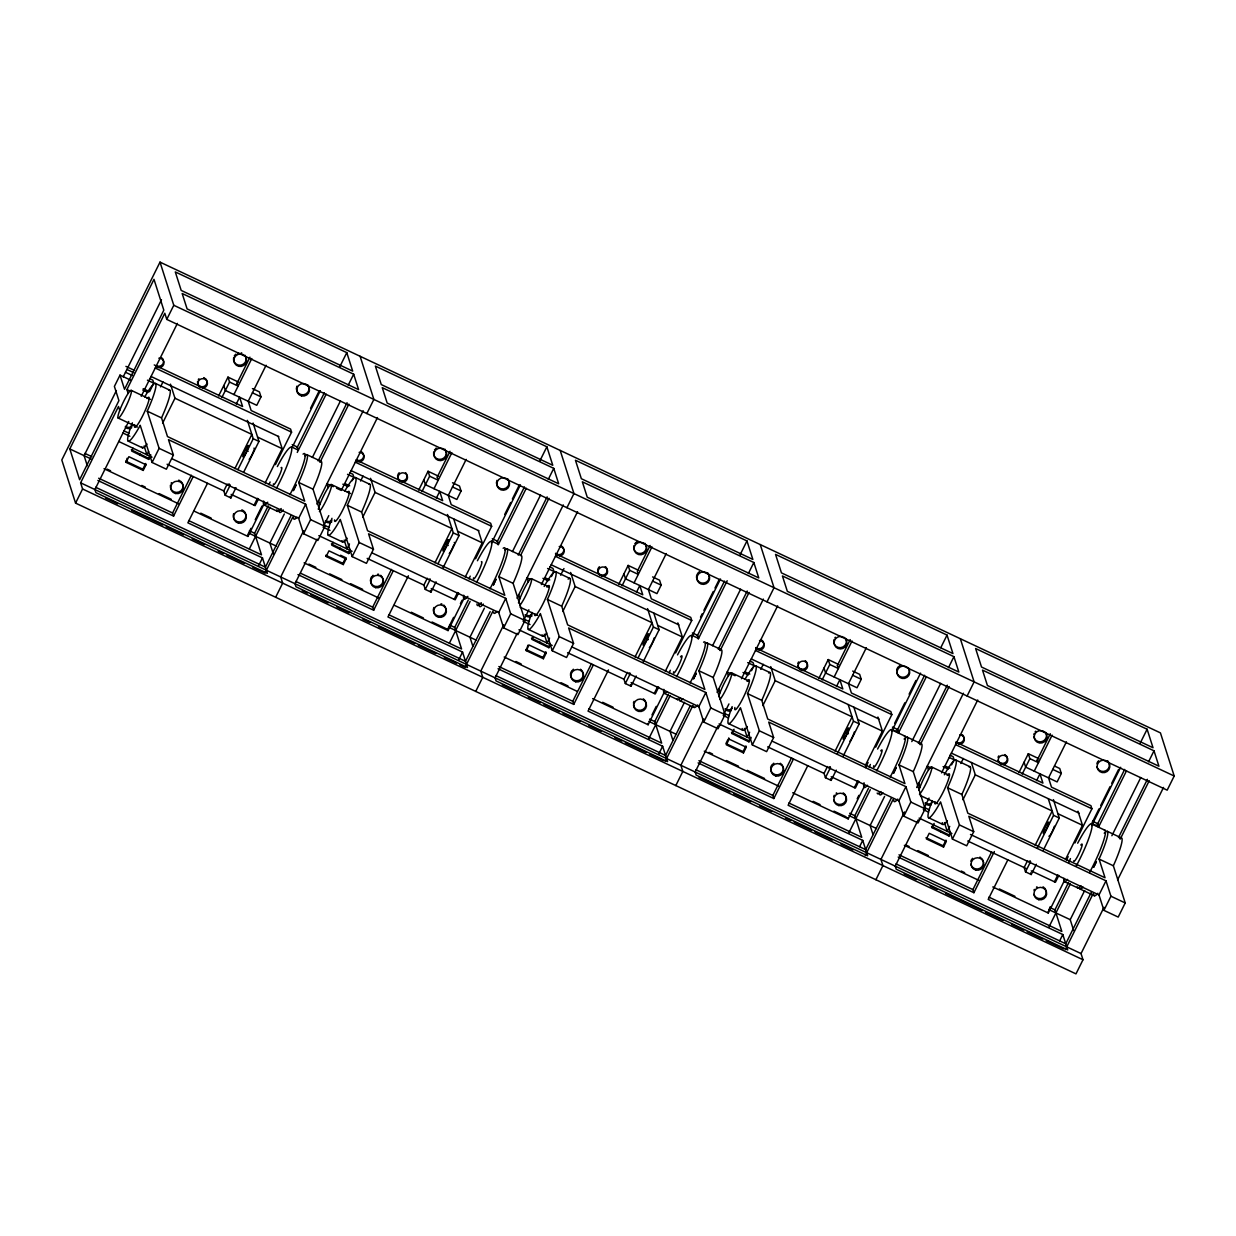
<?xml version="1.0" encoding="UTF-8"?>
<svg xmlns="http://www.w3.org/2000/svg" width="1236" height="1236" viewBox="0 0 1236 1236"><rect width="100%" height="100%" fill="white"/><g stroke="black" fill="none" stroke-linecap="round" stroke-linejoin="round"><path stroke-width="1.5" d="M296.099 485.068L293.287 490.692L295.976 484.975M493.38 584.844L496.069 579.128L493.519 584.891M696.27 673.373L693.458 678.997L696.146 673.28M893.535 773.149L896.224 767.432L893.659 773.195M1096.44 861.677L1093.628 867.286L1096.317 861.585M320.155 461.584A31.904 4.45 -64.8 0 1 313.558 487.973L313.017 489.178L324.883 526.351L317.868 540.487L303.577 533.751L310.591 519.63L305.678 504.211L168.482 439.661L173.395 455.064L166.381 469.201L152.09 462.465L159.104 448.344L147.238 411.171L147.779 409.95A31.904 4.45 -64.8 0 0 155.906 384.164A31.904 4.45 -64.8 0 0 144.705 396.941M304.767 455.713A31.904 4.45 -64.8 0 1 299.266 481.237L298.726 482.457L304.689 501.136L167.493 436.571L161.53 417.892L162.071 416.686A31.904 4.45 -64.8 0 0 168.668 390.298M520.541 555.582A31.904 4.45 -64.8 0 1 513.651 582.125L513.11 583.33L524.976 620.503L517.946 634.64L503.655 627.903L510.684 613.782L505.756 598.363L368.56 533.813L373.473 549.217L366.459 563.353L352.167 556.617L359.182 542.496L347.316 505.308L347.872 504.103A31.904 4.45 -64.8 0 0 355.983 478.317A31.904 4.45 -64.8 0 0 344.782 491.094M504.844 549.865A31.904 4.45 -64.8 0 1 499.359 575.389L498.819 576.594L504.782 595.288L367.571 530.723L361.607 512.044L362.163 510.839A31.904 4.45 -64.8 0 0 369.054 484.311M719.985 650.105A31.904 4.45 -64.8 0 1 713.728 676.262L713.187 677.482L725.053 714.655L718.039 728.776L703.747 722.056L710.762 707.919L705.849 692.515L568.637 627.965L573.566 643.369L566.551 657.506L552.26 650.769L559.275 636.648L547.409 599.46L547.95 598.255A31.904 4.45 -64.8 0 0 556.03 572.299A31.904 4.45 -64.8 0 0 544.18 586.467M705.323 643.662A31.904 4.45 -64.8 0 1 699.437 669.541L698.896 670.746L704.86 689.441L567.664 624.875L561.7 606.196L562.241 604.991A31.904 4.45 -64.8 0 0 568.127 579.112M920.063 744.257A31.904 4.45 -64.8 0 1 913.821 770.414L913.265 771.635L925.131 808.808L918.116 822.929L903.825 816.208L910.839 802.071L905.926 786.668L768.73 722.102L773.643 737.521L766.629 751.642L752.338 744.922L759.352 730.785L747.486 693.612L748.027 692.407A31.904 4.45 -64.8 0 0 756.154 666.606A31.904 4.45 -64.8 0 0 744.953 679.398M905.416 737.815A31.904 4.45 -64.8 0 1 899.53 763.693L898.974 764.899L904.937 783.593L767.741 719.028L761.778 700.348L762.318 699.128A31.904 4.45 -64.8 0 0 768.576 672.971M1119.785 838.688A31.904 4.45 -64.8 0 1 1113.899 864.567L1113.358 865.772L1125.223 902.96L1118.209 917.081L1103.918 910.36L1110.932 896.224L1106.004 880.82L968.808 816.254L973.721 831.673L966.707 845.795L952.415 839.074L959.43 824.937L947.564 787.765L948.12 786.559A31.904 4.45 -64.8 0 0 956.185 760.603A31.904 4.45 -64.8 0 0 944.35 774.771M1104.227 833.234A31.904 4.45 -64.8 0 1 1099.607 857.846L1099.067 859.051L1105.03 877.745L967.819 813.18L961.855 794.485L962.411 793.28A31.904 4.45 -64.8 0 0 968.993 766.907M128.142 393.403L126.922 389.556L164.805 313.233L166.767 319.398L1167.186 790.159L1174.2 776.023L1160.434 732.886L160.016 262.125L61.8 459.977L75.566 503.114L1075.984 973.875L1082.999 959.739L1081.036 953.574L1103.995 907.332M120.016 375.126L114.392 386.42L118.919 400.603L79.629 479.738L69.803 448.931L153.99 279.336L163.816 310.159L124.527 389.294L120.016 375.126L130.398 380.008M116.4 390.561L84.094 455.651L87.308 465.74M123.214 376.856L161.468 299.776M75.566 503.114L82.58 488.992L80.618 482.828L118.501 406.505L119.737 410.352M166.767 319.398L173.782 305.277L160.016 262.125M128.698 421.476L94.909 489.549L95.898 492.623L267.393 573.334L262.48 557.915L187.872 522.813L207.463 483.353M141.213 396.277L177.397 323.399M149.618 378.602L152.8 380.085L153.789 383.175L149.571 391.657L143.221 388.66M160.51 386.883L162.982 381.893M143.221 470.422L142.82 469.186L145.632 463.531L146.033 464.767L143.221 470.422L126.072 462.357L127.076 458.293M126.072 462.357L128.884 456.702L146.033 464.767M133.086 448.22L131.68 451.047L148.691 459.39L150.9 454.941M148.567 451.434L146.914 454.755L144.102 445.964M162.596 423.175L174.971 398.239L170.475 384.149M148.691 459.39L149.772 455.203M218.617 395.953L227.98 377.119L238.455 382.048M221.908 397.436L229.541 382.048L227.98 377.119M97.86 480.464L173.581 516.092L172.592 513.017L191.333 475.257M236.339 384.612L249.966 357.158M173.581 516.092L193.171 476.617M233.913 394.562L251.804 358.517M236.261 404.033L239.629 397.25L242.58 406.49L154.253 364.929M266.095 365.253L248.204 401.283L251.155 410.522L290.599 429.093L291.588 432.167L275.458 464.643M252.422 388.614L259.421 391.905L260.997 396.833L256.779 405.315L225.338 390.53L223.762 385.586M227.208 484.095L223.809 490.939L225.184 495.25L230.9 497.954L235.999 487.664M234.855 468.676L251.866 434.408L174.971 398.239M225.184 495.25L230.282 484.975M237.93 469.556L253.241 438.734L247.37 420.333M243.646 472.245L258.957 441.422L253.086 423.021M254.106 505.2L257.505 498.34M265.153 482.936L282.163 448.668L278.224 436.339M258.494 498.819L255.11 505.663L231.163 494.4M250.97 528.344L247.571 535.203L247.957 536.439L194.191 511.148M255.234 519.769L262.032 506.049M310.56 408.313L319.073 391.163M247.957 536.439L264.133 503.855M292.221 447.262L320.325 390.684M188.629 520.557L261.491 554.84L254.601 533.272L268.212 505.864M297.119 447.617L324.342 392.801M249.348 548.908L270.051 507.224M297.258 452.422L326.165 394.176M339.776 366.768L346.791 352.631L175.296 271.935L181.198 290.429L352.693 371.124L346.791 352.631M258.571 565.779L262.48 557.915M284.342 513.96L269.881 543.083L273.357 553.96M312.399 457.428L340.456 400.897M348.212 385.199L353.681 374.199L182.171 293.504L187.099 308.907L358.594 389.618L353.681 374.199M290.939 515.783L265.431 567.169L95.651 487.278M318.146 460.966L347.053 402.72M292.762 517.142L264.998 573.071L252.886 567.37M319.985 462.326L348.892 404.095M303.577 533.751L298.664 518.347L305.678 504.211M303.654 530.723L280.696 576.98L282.673 583.129L275.659 597.266M316.895 504.056L363.199 410.785M366.845 413.55L373.875 399.413L360.093 356.277M317.142 539.081L294.987 583.701L295.976 586.776L467.471 667.486L462.558 652.067L387.95 616.965L408.405 575.791M323.878 525.516L328.776 515.628M377.474 417.552L341.291 490.429L336.532 488.189M352.183 480.711L353.867 477.328L352.878 474.238L349.711 472.755M360.588 481.036L363.06 476.045M326.149 556.494L328.961 550.854L346.111 558.919L343.299 564.574L326.149 556.494L325.763 555.273L342.913 563.338L343.299 564.574M333.164 542.372L331.773 545.2L348.768 553.543L350.251 550.576M349.479 543.917L346.992 548.908L344.18 540.101M362.673 517.328L375.064 492.391L370.568 478.301M342.913 563.338L345.709 557.683L340.564 555.258M348.768 553.543L349.85 549.356M418.71 490.105L428.058 471.256L438.533 476.2M421.986 491.588L429.634 476.2L428.058 471.256M297.938 574.616L373.658 610.244L372.685 607.154L391.426 569.41M437.266 477.05L450.043 451.31M373.658 610.244L393.264 570.769M433.99 488.714L451.882 452.67M436.339 498.185L439.707 491.403L442.658 500.642L356.076 459.9M466.173 459.39L448.282 495.435L451.233 504.674L490.677 523.245L491.665 526.32L475.551 558.796M452.515 482.766L459.498 486.057L461.074 490.986L456.856 499.468L425.416 484.666L423.855 479.738M427.285 578.247L423.886 585.091L425.261 589.402L430.978 592.09L436.076 581.816M434.933 562.828L451.943 528.56L375.064 492.391M425.261 589.402L430.36 579.128M438.023 563.709L453.318 532.886L447.447 514.485M442.89 568.112L459.035 535.574L453.736 518.935M454.184 599.352L457.583 592.492M465.23 577.088L482.241 542.82L478.317 530.491M458.587 592.971L455.188 599.8L431.24 588.552M394.284 605.3L448.05 630.592L447.648 629.356L453.612 617.351M460.425 603.631L462.125 600.202M504.69 514.47L510.653 502.465M512.353 499.035L519.166 485.315M448.05 630.592L464.211 598.008M491.464 543.129L520.402 484.821M388.707 614.709L461.569 648.993L454.693 627.424L468.29 600.016M497.212 541.77L524.419 486.953M449.44 643.06L470.128 601.376M498.185 544.86L526.258 488.328M539.854 460.92L546.868 446.783L375.373 366.088L381.275 384.581L552.77 465.277L546.868 446.783M458.664 659.931L462.558 652.067M484.419 608.112L469.958 637.22L472.863 646.289M512.476 551.58L540.549 495.049M548.305 479.352L553.759 468.351L382.264 387.656L387.177 403.06L558.672 483.77L553.759 468.351M490.167 611.635L465.508 661.322L295.744 581.43M518.224 555.119L547.146 496.872M492.855 611.295L465.091 667.224L459.885 664.783M520.912 554.763L548.969 498.247M503.655 627.903L498.741 612.5L505.756 598.363M503.747 624.875L480.789 671.117L482.751 677.282L475.736 691.418M516.988 598.209L563.292 504.937M566.938 507.702L573.952 493.566L560.186 450.429M517.22 633.234L495.08 677.853L496.053 680.928L667.564 761.639L662.635 746.22L588.042 711.117L608.483 669.927M528.869 609.781L523.137 621.322L530.043 624.566M541.383 584.582L577.552 511.704M551.426 576.563L553.944 571.48L552.971 568.39L549.788 566.907M560.665 575.188L563.971 568.529M543.392 658.726L542.99 657.49L545.802 651.835L546.188 653.071L543.392 658.726L526.242 650.646L527.942 645.177M526.242 650.646L529.039 645.007L546.188 653.071M533.257 636.525L531.851 639.352L548.861 647.695L550.329 644.728M549.556 638.07L547.085 643.06L544.273 634.253M562.766 611.48L575.142 586.528L570.646 572.453M548.861 647.695L549.943 643.492M618.788 584.257L628.135 565.408L638.626 570.352M622.079 585.74L629.711 570.352L628.135 565.408M498.031 668.769L573.751 704.396L572.762 701.306L591.503 663.562M650.136 545.462L637.359 571.202L638.286 574.385L629.711 570.352M573.751 704.396L593.342 664.922M634.083 582.851L651.975 546.822M636.432 592.338L639.8 585.555L642.751 594.794L556.154 554.052M666.266 553.543L648.375 589.587L651.326 598.827L690.769 617.382L691.743 620.472L675.629 652.948M652.593 576.918L659.576 580.209L661.152 585.138L656.949 593.62L625.509 578.819L623.933 573.89M627.363 672.384L623.964 679.244L625.339 683.554L631.055 686.243L636.169 675.968M635.026 656.98L652.036 622.712L575.142 586.528M625.339 683.554L630.453 673.28M638.1 657.861L653.411 627.023L647.54 608.622M642.967 662.264L659.128 629.727L653.813 613.087M654.261 693.504L657.66 686.644M665.323 671.225L682.334 636.973L677.838 622.882M658.664 687.123L655.265 693.952L631.102 682.581M651.99 714.933L656.239 706.359M700.518 617.181L702.218 613.751M703.917 610.321L713.28 591.472M714.98 588.042L719.244 579.468M592.631 698.634L648.127 724.744L664.304 692.16M691.542 637.282L720.495 578.973M588.784 708.861L661.662 743.145L654.771 721.577L668.382 694.168M697.289 635.922L724.497 581.105M648.745 738.788L670.206 695.528M698.278 639.012L727.185 580.765M739.947 555.072L746.961 540.935L575.451 460.24L581.353 478.718L752.863 559.429L746.961 540.935M658.742 754.068L662.635 746.22M684.497 702.264L670.051 731.372L672.94 740.441M712.569 645.733L740.627 589.201M748.383 573.504L753.836 562.504L582.341 481.808L587.255 497.212L758.765 577.923L753.836 562.504M690.244 705.787L665.586 755.474L495.821 675.582M718.317 649.271L747.224 591.024M665.169 761.376L692.933 705.447M720.14 650.63L749.062 592.399M703.747 722.056L698.834 706.652L705.849 692.515M703.825 719.028L680.866 765.269L682.828 771.434L675.814 785.571M717.065 692.361L763.369 599.089M767.015 601.855L774.03 587.718L760.264 544.582M718.162 725.671L695.157 772.006L696.146 775.08L867.641 855.775L862.728 840.372L788.12 805.269L807.711 765.795M724.033 713.821L728.946 703.933M741.461 678.734L777.645 605.841M751.503 670.715L754.037 665.632L753.048 662.542L749.881 661.044M760.758 669.34L763.23 664.35M728.035 739.329L725.934 743.578L743.083 751.642L743.469 752.879L726.32 744.798L729.132 739.143L728.73 737.923M751.148 737.398L748.939 741.847L731.928 733.504L734.029 729.255M749.634 732.222L747.162 737.212L744.35 728.406M762.844 705.617L775.219 680.681L770.723 666.606M743.083 751.642L745.88 745.988L746.281 747.224L743.469 752.879M748.939 741.847L750.02 737.645M818.865 678.409L828.228 659.56L838.703 664.489M822.156 679.877L829.804 664.489L828.228 659.56M698.108 762.906L773.829 798.549L772.84 795.459L791.581 757.714M837.436 665.354L850.213 639.615M773.829 798.549L793.419 759.074M834.161 677.004L852.052 640.974M836.509 686.49L839.877 679.692L842.828 688.946L756.247 648.205M866.343 647.695L848.452 683.74L851.403 692.979L890.847 711.534L891.836 714.624L875.706 747.1M852.685 671.071L859.669 674.362L861.245 679.29L857.027 687.772L825.586 672.971L824.01 668.043M827.456 766.536L824.057 773.396L825.432 777.707L831.148 780.395L836.247 770.121M835.103 751.133L852.114 716.865L775.219 680.681M825.432 777.707L830.53 767.432M837.328 753.728L853.489 721.175L848.174 704.535M843.045 756.417L859.205 723.863L853.891 707.224M854.354 787.656L857.753 780.797M865.401 765.378L882.411 731.125L877.915 717.034M858.742 781.276L855.358 788.105L831.195 776.733M865.54 767.602L868.074 762.473M857.181 798.796L858.881 795.366M894.632 723.338L904.86 702.759M909.109 694.184L915.922 680.464M792.709 792.786L848.205 818.896L864.381 786.312M891.62 731.434L920.573 673.126M788.877 802.998L861.739 837.297L854.848 815.729L868.46 788.321M896.517 731.789L924.59 675.258M848.823 832.94L870.298 789.68M898.356 733.149L926.413 676.633M940.797 647.649L947.039 635.088L775.544 554.392L781.446 572.871L952.941 653.581L947.039 635.088M859.607 846.66L862.728 840.372M948.475 667.656L953.929 656.656L782.419 575.961L787.347 591.364L958.842 672.06L953.929 656.656M884.59 796.401L870.129 825.524L873.018 834.594M911.797 741.6L940.704 683.353M891.187 798.224L865.679 849.626L695.899 769.734M918.394 743.408L947.301 685.177M865.262 855.528L893.025 799.599M920.233 744.783L949.14 686.536M903.825 816.208L898.912 800.804L905.926 786.668M904.52 811.944L880.944 859.422L882.921 865.586L875.907 879.723M916.664 787.486L963.447 693.226M967.108 696.007L974.122 681.87L960.341 638.734M918.24 819.823L895.235 866.158L896.224 869.232L1067.719 949.928L1062.805 934.524L988.197 899.422L1007.803 859.947M924.126 807.973L929.039 798.085M941.538 772.886L977.722 699.993M951.596 764.868L954.115 759.769L953.126 756.695L949.959 755.196M960.835 763.477L963.308 758.502M950.499 833.033L949.032 836L932.021 827.641L934.122 823.408M949.727 826.374L947.24 831.365L944.428 822.558M962.921 799.769L975.312 774.833L971.372 762.504M943.547 847.031L946.359 841.376L929.209 833.296L926.397 838.95L943.547 847.031L943.161 845.795L945.973 840.14M949.032 836L950.098 831.797M1018.958 772.562L1028.306 753.713L1038.781 758.641M1022.234 774.03L1029.882 758.641L1028.306 753.713M898.186 857.058L973.906 892.701L972.933 889.611L991.674 851.867M1036.664 761.221L1050.306 733.751M973.906 892.701L994.362 851.511M1034.238 771.156L1052.13 735.126M1036.602 780.627L1039.955 773.844L1042.906 783.099L956.324 742.342M1066.421 741.847L1048.53 777.892L1051.481 787.131L1090.94 805.687L1091.913 808.777L1074.949 842.952M1054.509 766.042L1059.746 768.514L1061.322 773.442L1057.12 781.924L1025.664 767.123L1024.103 762.195M1027.533 860.689L1024.134 867.548L1025.509 871.859L1031.226 874.547L1036.324 864.273M1035.181 845.269L1052.191 811.017L975.312 774.833M1025.509 871.859L1030.608 861.585M1037.421 847.881L1053.566 815.327L1048.267 798.688M1043.138 850.569L1059.283 818.016L1053.412 799.615M1054.432 881.809L1057.831 874.949M1065.494 859.53L1082.489 825.277L1077.993 811.187M1058.835 875.428L1055.436 882.257L1031.272 870.886M1066.467 860.04L1068.167 856.625M1048.746 910.098L1050.445 906.668M1092.16 822.635L1098.974 808.916M1100.673 805.486L1110.052 786.621M1111.751 783.191L1118.565 769.472M992.802 886.938L1048.298 913.049L1064.474 880.465M1091.712 825.586L1120.65 767.278M988.954 897.151L1061.817 931.45L1054.941 909.866L1068.537 882.458M1096.61 825.942L1124.667 769.41M1048.9 927.093L1070.376 883.833M1098.433 827.301L1126.506 770.785M1140.102 743.377L1147.116 729.24L975.621 648.545L981.523 667.023L1153.018 747.734L1147.116 729.24M1059.685 940.812L1062.805 934.524M1073.682 930.553L1070.222 919.677L1084.667 890.553M1111.875 835.737L1140.797 777.506M1148.553 761.793L1154.007 750.808L982.512 670.113L987.425 685.516L1158.92 766.212L1154.007 750.808M1091.264 892.377L1065.756 943.763L895.992 863.887M1118.472 837.56L1147.394 779.329M1065.339 949.681L1093.103 893.752M1120.31 838.935L1149.233 780.688M1103.918 910.36L1098.989 894.957L1106.004 880.82M1117.591 879.924L1163.524 787.425M173.782 305.277L1174.2 776.023M229.541 382.048L238.115 386.08L237.142 382.99M252.407 392.801L260.997 396.833M429.634 476.2L438.208 480.232L437.22 477.142M452.5 486.953L461.074 490.986M652.577 581.105L661.152 585.138M829.804 664.489L838.379 668.537L837.39 665.447M852.67 675.258L861.245 679.29M1029.882 758.641L1038.456 762.674L1037.467 759.599M1052.748 769.41L1061.322 773.442M155.242 368.019L291.588 432.167M355.319 462.171L491.665 526.32M555.412 556.308L691.743 620.472M755.49 650.46L891.836 714.624M955.567 744.613L1091.913 808.777M151.039 376.486L278.795 436.617M351.117 470.638L478.888 530.769M551.194 564.79L678.966 624.922M751.287 658.942L879.043 719.058M951.365 753.095L1079.136 813.211M125.902 366.366L134.569 370.445M292.206 444.62L297.397 447.061L298.386 450.151L291.449 446.891M492.283 538.772L497.49 541.213L498.463 544.303L491.542 541.044M692.376 632.925L697.567 635.366L698.556 638.44L691.619 635.18M892.454 727.077L897.645 729.518L898.634 732.593L891.712 729.333M1092.531 821.229L1097.738 823.67L1098.711 826.745L1091.79 823.485M126.891 369.44L133.812 372.7M155.412 383.407L169.703 390.128M306.914 454.693L321.205 461.414M355.504 477.56L369.796 484.28M506.992 548.83L521.283 555.567M555.582 571.696L569.873 578.433M707.069 642.983L721.36 649.719M755.659 665.849L769.951 672.585M891.326 729.703L904.968 736.115M907.162 737.135L921.453 743.871M955.752 760.001L970.044 766.737M1091.419 823.856L1105.046 830.268M1107.24 831.287L1121.531 838.008M147.439 380.178L153.789 383.175M347.517 474.33L353.867 477.328M547.594 568.483L553.944 571.48M747.687 662.635L754.037 665.632M949.356 757.529L954.115 759.769M125.485 372.268L132.406 375.528M257.582 437.111L282.163 448.668M457.66 531.248L482.241 542.82M657.753 625.401L682.334 636.973M857.83 719.553L882.411 731.125M1057.908 813.705L1082.489 825.277M253.241 438.734L258.957 441.422M453.318 532.886L459.035 535.574M653.411 627.023L659.128 629.727M853.489 721.175L859.205 723.863M1053.566 815.327L1059.283 818.016M344.89 483.57L349.664 485.81M544.983 577.706L549.742 579.962M745.061 671.859L749.819 674.099M945.138 766.011L949.912 768.251M142.758 390.02L147.918 392.445M342.851 484.172L348.011 486.598M542.928 578.324L548.089 580.75M743.006 672.477L748.182 674.902M943.099 766.614L948.259 769.055M131.232 390.36L150.437 399.398M331.31 484.512L350.53 493.55M531.387 578.649L548.861 586.868M731.48 672.801L748.939 681.021M931.558 766.953L949.032 775.173M126.922 389.556L130.089 391.039M333.349 486.69L326.999 483.709L328.235 487.556M530.259 579.344L527.092 577.861L528.313 581.708M735.111 675.737L727.17 671.998L728.406 675.86M932.021 768.39L927.247 766.15L928.483 770.013M245.3 449.966L248.158 451.31M445.377 544.118L448.235 545.462M645.47 638.27L648.328 639.615M845.548 732.423L848.406 733.767M147.238 411.171L161.53 417.892M298.726 482.457L313.017 489.178M347.316 505.308L361.607 512.044M498.819 576.594L513.11 583.33M547.409 599.46L561.7 606.196M698.896 670.746L713.187 677.482M747.486 693.612L761.778 700.348M898.974 764.899L913.265 771.635M947.564 787.765L961.855 794.485M1099.067 859.051L1113.358 865.772M118.131 418.031L137.351 427.069M520.047 607.154L537.505 615.374M920.202 795.459L937.676 803.678M123.724 430.746L128.915 433.203M323.801 524.898L328.992 527.355M523.879 619.051L529.085 621.507M723.972 713.203L729.163 715.644M924.049 807.355L929.24 809.796M159.104 448.344L173.395 455.064M310.591 519.63L324.883 526.351M359.182 542.496L373.473 549.217M510.684 613.782L524.976 620.503M559.275 636.648L573.566 643.369M710.762 707.919L725.053 714.655M759.352 730.785L773.643 737.521M910.839 802.071L925.131 808.808M959.43 824.937L973.721 831.673M1110.932 896.224L1125.223 902.96M122.967 433.017L129.873 436.277M323.059 527.169L329.966 530.414M723.215 715.474L728.406 717.915M923.307 809.626L928.483 812.067M171.881 458.695L298.664 518.347M371.959 552.847L498.741 612.5M572.052 647L698.834 706.652M772.129 741.152L898.912 800.804M970.476 834.485L1098.989 894.957M132.391 422.836A31.904 4.45 -64.8 0 0 128.235 441.128L142.526 447.849M263.917 504.952L277.544 511.38M328.312 535.281L342.604 542.001M528.405 629.433L542.697 636.154M664.087 693.257L677.714 699.684M679.893 700.719L694.184 707.44M728.483 723.585L742.774 730.306M928.56 817.722L942.867 824.458M1064.242 881.562L1077.885 887.973M1080.063 889.008L1094.354 895.745M118.764 441.499L152.043 457.181M167.092 464.242L224.04 491.032M318.842 535.651L352.121 551.318M367.169 558.394L424.118 585.184M518.935 629.804L552.198 645.47M567.587 652.716L624.211 679.337M719.012 723.956L750.576 738.819M767.664 746.868L824.288 773.489M919.09 818.108L951.89 833.527M967.742 841.005L1026.096 868.46M131.294 449.811L148.305 458.17M331.372 543.964L348.382 552.322M531.449 638.116L548.46 646.459M748.553 740.611L731.542 732.268L731.928 733.504M948.63 834.763L931.62 826.42L932.021 827.641M729.132 739.143L746.281 747.224M125.67 461.121L142.82 469.186M525.841 649.425L542.99 657.49M926.011 837.714L943.161 845.795M84.836 453.38L91.773 456.64M249.409 530.831L254.601 533.272M449.487 624.968L454.693 627.424M649.58 719.12L654.771 721.577M849.657 813.273L854.848 815.729M1049.735 907.425L1054.941 909.866M69.803 448.931L91.016 458.911M248.668 533.087L276.231 546.065M448.745 627.239L476.323 640.217M648.823 721.391L676.401 734.369M848.916 815.544L876.478 828.522M1048.993 909.696L1070.222 919.677M107.084 469.108L110.56 470.746M141.769 485.424L145.245 487.061M159.12 493.597L171.263 499.298M200.742 513.172L211.14 518.069M308.907 564.08L315.844 567.339M329.718 573.875L341.862 579.576M350.53 583.655L362.673 589.371M411.233 612.222L423.376 617.938M432.044 622.017L447.648 629.356M515.922 661.492L521.129 663.933M561.02 682.705L567.957 685.965M602.643 702.295L613.041 707.193M709.078 752.369L712.539 754.006M726.413 760.542L738.556 766.243M747.224 770.337L764.574 778.495M813.133 801.345L820.071 804.605M833.945 811.14L846.088 816.841M905.694 844.899L909.155 846.521M917.823 850.6L928.236 855.497M961.191 871.009L964.652 872.647M999.337 888.962L1014.941 896.301M104.009 468.707L178.587 503.794M304.102 562.859L378.679 597.946M504.18 657.011L577.027 691.279M704.273 751.164L778.835 786.25M904.35 845.316L978.927 880.403M98.664 478.224L172.592 513.017M300.487 573.195L372.685 607.154M498.834 666.528L572.762 701.306M698.912 760.681L772.84 795.459M899.005 854.818L972.933 889.611M80.618 482.828L1081.036 953.574M105.632 498.077L117.76 503.794M131.619 510.313L162.797 524.976M166.257 526.613L183.592 534.755M192.244 538.834L204.373 544.551M218.231 551.071L223.422 553.512M226.899 555.134L244.218 563.292M302.248 590.607L307.44 593.048M310.916 594.67L328.235 602.828M336.903 606.907L349.015 612.608M362.874 619.128L369.811 622.388M378.479 626.467L414.848 643.585M418.309 645.223L435.644 653.365M444.296 657.444L456.424 663.145M502.326 684.744L519.661 692.902M528.313 696.98L540.441 702.681M543.902 704.319L559.506 711.658M562.967 713.28L580.287 721.438M588.954 725.517L601.082 731.218M614.941 737.737L621.862 740.997M625.323 742.635L646.119 752.415M649.58 754.037L663.438 760.557M698.958 777.274L730.136 791.952M733.597 793.574L750.916 801.731M759.584 805.795L771.712 811.511M785.571 818.031L790.762 820.472M794.223 822.11L811.558 830.252M815.018 831.89L832.338 840.032M841.005 844.111L853.134 849.827M904.227 873.867L916.355 879.568M930.214 886.088L937.151 889.348M945.803 893.427L982.187 910.546M985.648 912.183L1002.968 920.326M1011.635 924.404L1023.763 930.121M1027.224 931.743L1042.813 939.082M1046.274 940.704L1063.609 948.862M82.58 488.992L1082.999 959.739M918.827 783.114L920.063 786.961M718.749 688.962L719.985 692.809M518.672 594.81L519.908 598.657M318.579 500.657L319.815 504.504M1047.896 911.813L1048.298 913.049M1030.7 872.879L1031.226 874.547M952.415 839.074L940.55 801.901L939.963 802.967A31.904 4.45 -64.8 0 1 928.669 817.768A31.904 4.45 -64.8 0 1 932.222 800.758M940.194 830.453L940.596 831.689M847.819 817.66L848.205 818.896M830.607 778.742L831.148 780.395M752.338 744.922L740.472 707.749L739.885 708.815A31.904 4.45 -64.8 0 1 728.591 723.616A31.904 4.45 -64.8 0 1 732.145 706.606M740.117 736.301L740.503 737.537M647.726 723.508L648.127 724.744M630.53 684.59L631.055 686.243M552.26 650.769L540.395 613.597L539.808 614.663A31.904 4.45 -64.8 0 1 528.498 629.464A31.904 4.45 -64.8 0 1 532.052 612.453M540.024 642.148L540.426 643.384M430.452 590.437L430.978 592.09M352.167 556.617L340.302 519.444L339.715 520.51A31.904 4.45 -64.8 0 1 328.421 535.312A31.904 4.45 -64.8 0 1 331.974 518.301M345.709 557.683L346.111 558.919M339.946 547.996L340.348 549.232M230.359 496.285L230.9 497.954M152.09 462.465L140.224 425.292L139.637 426.374A31.904 4.45 -64.8 0 1 128.235 441.128M139.869 453.844L140.255 455.08M1054.37 826.204A6.381 0.896 -64.8 0 1 1050.044 835.351M1049.132 836.262A6.381 0.896 -64.8 0 1 1048.931 836.139M1030.283 860.936A6.381 0.896 -64.8 0 1 1029.186 861.198M1080.805 845.022A9.564 1.329 -64.8 0 1 1079.615 852.268A9.564 1.329 -64.8 0 1 1073.682 860.874M1077.684 843.199A31.904 4.45 -64.8 0 1 1092.068 826.235A31.904 4.45 -64.8 0 1 1076.092 866.22M1067.595 879.399A31.904 4.45 -64.8 0 1 1063.887 878.363M1068.754 862.682A31.904 4.45 -64.8 0 1 1070.438 858.587M1104.366 830.19A31.904 4.45 -64.8 0 1 1102.682 843.431A31.904 4.45 -64.8 0 1 1089.519 872.539M1081.036 885.733A31.904 4.45 -64.8 0 1 1077.22 886.815M1043.091 731.048A6.381 6.242 -17.7 0 1 1044.544 741.677A6.381 6.242 -17.7 0 1 1034.3 738.031A6.381 6.242 -17.7 0 1 1042.504 730.831M981.6 858.356A6.381 6.242 -17.7 0 1 980.102 868.228A6.381 6.242 -17.7 0 1 970.832 864.288M970.878 861.245A6.381 6.242 -17.7 0 1 971.62 859.545M972.176 858.788A6.381 6.242 -17.7 0 1 972.608 858.34M979.839 857.12A6.381 6.242 -17.7 0 1 980.658 857.583M932.5 802.303A4.79 4.681 -17.7 0 1 925.594 802.782M931.233 804.79A4.79 4.681 -17.7 0 1 925.115 802.952M1108.568 761.979A6.381 6.242 -17.7 0 1 1105.556 770.909A6.381 6.242 -17.7 0 1 1096.935 766.984M1096.904 763.647A6.381 6.242 -17.7 0 1 1097.645 761.948M1098.201 761.191A6.381 6.242 -17.7 0 1 1098.619 760.743M1107.626 760.758A6.381 6.242 -17.7 0 1 1108.043 761.221M959.862 734.802A4.79 4.681 -17.7 0 1 964.281 740.086A4.79 4.681 -17.7 0 1 958.549 744.103M956.849 743.392A4.79 4.681 -17.7 0 1 955.969 742.635M999.584 763.245A4.79 4.681 -17.7 0 1 1000.681 755.86A4.79 4.681 -17.7 0 1 1007.634 758.734A4.79 4.681 -17.7 0 1 1002.937 764.636M1001.778 764.497A4.79 4.681 -17.7 0 1 1000.496 763.956M1045.579 889.426A6.381 6.242 -17.7 0 1 1042.411 898.093A6.381 6.242 -17.7 0 1 1033.899 894.462M1033.96 890.244A6.381 6.242 -17.7 0 1 1034.347 889.41M1036.463 887.154A6.381 6.242 -17.7 0 1 1037.004 886.845M1042.999 886.861A6.381 6.242 -17.7 0 1 1043.787 887.355M1044.698 888.174A6.381 6.242 -17.7 0 1 1045.084 888.653M1045.687 732.392A6.381 6.242 -17.7 0 1 1042.381 741.43A6.381 6.242 -17.7 0 1 1033.914 736.795M1033.899 734.663A6.381 6.242 -17.7 0 1 1034.208 733.473M1035.119 731.851A6.381 6.242 -17.7 0 1 1035.737 731.156M1006.351 755.737A4.79 4.681 -17.7 0 1 1004.899 762.797A4.79 4.681 -17.7 0 1 998.085 760.279M998.055 757.328A4.79 4.681 -17.7 0 1 998.812 755.907M1004.914 754.578A4.79 4.681 -17.7 0 1 1005.517 754.949M962.427 734.787A4.79 4.681 -17.7 0 1 962.736 741.337A4.79 4.681 -17.7 0 1 956.077 741.878M1106.266 760.758A6.381 6.242 -17.7 0 1 1107.178 771.449A6.381 6.242 -17.7 0 1 1097.135 767.324A6.381 6.242 -17.7 0 1 1105.679 760.526M1083.076 887.077A31.904 4.45 -64.8 0 1 1079.507 886.675M1097.846 893.257A31.904 4.45 -64.8 0 1 1093.783 894.4M947.379 820.673A31.904 4.45 -64.8 0 1 942.28 822.651M947.147 775.466A16.593 2.317 -64.8 0 1 946.791 784.057L946.498 784.767A16.593 2.317 -64.8 0 1 939.623 798.626L939.283 799.167A16.593 2.317 -64.8 0 1 934.941 801.623M919.46 794.207A15.311 2.132 -64.8 0 0 927.479 780.549A15.311 2.132 -64.8 0 0 931.759 767.262L931.712 767.139A15.311 2.132 -64.8 0 0 928.622 769.796L928.344 770.213A15.311 2.132 -64.8 0 0 918.92 790.298M854.292 732.052A6.381 0.896 -64.8 0 1 851.31 738.989M850.6 740.225A6.381 0.896 -64.8 0 1 849.951 741.214M830.206 766.784A6.381 0.896 -64.8 0 1 829.093 767.046M880.727 750.87A9.564 1.329 -64.8 0 1 881.407 753.45A9.564 1.329 -64.8 0 1 876.123 764.651A9.564 1.329 -64.8 0 1 873.728 765.733M877.606 749.047A31.904 4.45 -64.8 0 1 892.006 731.805A31.904 4.45 -64.8 0 1 876.695 770.8M867.517 785.262A31.904 4.45 -64.8 0 1 864.041 782.759M869.217 767.185A31.904 4.45 -64.8 0 1 870.36 764.435M904.273 736.038A31.904 4.45 -64.8 0 1 890.136 777.12M880.944 791.581A31.904 4.45 -64.8 0 1 877.205 793.033M845.269 638.487A6.381 6.242 -17.7 0 1 842.844 648.467A6.381 6.242 -17.7 0 1 834.13 642.967A6.381 6.242 -17.7 0 1 842.427 636.679M843.57 637.158A6.381 6.242 -17.7 0 1 844.837 638.039M780.302 763.261A6.381 6.242 -17.7 0 1 780.41 773.844A6.381 6.242 -17.7 0 1 770.646 769.534M770.631 768.004A6.381 6.242 -17.7 0 1 771.388 765.671M771.897 764.883A6.381 6.242 -17.7 0 1 772.299 764.42M773.242 763.585A6.381 6.242 -17.7 0 1 773.767 763.245M732.268 708.321A4.79 4.681 -17.7 0 1 726.057 709.062M731.14 710.638A4.79 4.681 -17.7 0 1 725.038 708.8M908.63 668.089A6.381 6.242 -17.7 0 1 905.03 676.926A6.381 6.242 -17.7 0 1 896.718 672.23M896.687 670.097A6.381 6.242 -17.7 0 1 897.398 668.073M897.923 667.285A6.381 6.242 -17.7 0 1 898.325 666.822M899.252 665.988A6.381 6.242 -17.7 0 1 899.777 665.648M759.537 640.65A4.79 4.681 -17.7 0 1 764.203 645.934A4.79 4.681 -17.7 0 1 758.24 649.889M757.158 649.487A4.79 4.681 -17.7 0 1 755.891 648.483M799.661 669.263A4.79 4.681 -17.7 0 1 801.222 661.414A4.79 4.681 -17.7 0 1 807.68 666.189A4.79 4.681 -17.7 0 1 800.403 669.804M843.184 792.863A6.381 6.242 -17.7 0 1 843.678 803.168A6.381 6.242 -17.7 0 1 833.713 800.016M833.682 796.679A6.381 6.242 -17.7 0 1 834.269 795.258M836.123 793.188A6.381 6.242 -17.7 0 1 836.648 792.848M805.239 660.657A4.79 4.681 -17.7 0 1 805.115 668.46A4.79 4.681 -17.7 0 1 797.823 665.462M797.853 663.624A4.79 4.681 -17.7 0 1 798.595 661.94M845.748 638.502A6.381 6.242 -17.7 0 1 840.619 647.664A6.381 6.242 -17.7 0 1 834.022 639.615M834.856 637.946A6.381 6.242 -17.7 0 1 835.443 637.22M763.431 642.117A4.79 4.681 -17.7 0 1 755.814 647.587M760.526 639.615A4.79 4.681 -17.7 0 1 761.979 640.341M762.504 640.804A4.79 4.681 -17.7 0 1 763.215 641.7M906.452 666.745A6.381 6.242 -17.7 0 1 907.008 677.359A6.381 6.242 -17.7 0 1 897.073 673.265A6.381 6.242 -17.7 0 1 905.308 666.281M882.998 792.925A31.904 4.45 -64.8 0 1 879.399 793.048M879.429 792.523A31.904 4.45 -64.8 0 1 879.476 791.921M904.134 739.082A31.904 4.45 -64.8 0 1 904.597 738.587M897.753 799.105A31.904 4.45 -64.8 0 1 893.705 800.248M747.286 726.521A31.904 4.45 -64.8 0 1 742.45 729.966M742.218 728.962A31.904 4.45 -64.8 0 1 742.203 728.498M747.069 681.33A16.593 2.317 -64.8 0 1 746.698 689.904L746.42 690.615A16.593 2.317 -64.8 0 1 739.545 704.474L739.205 705.014A16.593 2.317 -64.8 0 1 734.864 707.471M720.016 699.375A15.311 2.132 -64.8 0 0 727.85 685.377A15.311 2.132 -64.8 0 0 731.666 673.126L731.619 672.987A15.311 2.132 -64.8 0 0 728.545 675.644L728.251 676.077A15.311 2.132 -64.8 0 0 718.703 696.64M654.199 637.915A6.381 0.896 -64.8 0 1 649.348 647.695M629.603 673.28A6.381 0.896 -64.8 0 1 629.016 672.909M680.48 656.934A9.564 1.329 -64.8 0 1 681.422 658.958A9.564 1.329 -64.8 0 1 676.231 670.19A9.564 1.329 -64.8 0 1 673.605 671.812M677.529 654.895A31.904 4.45 -64.8 0 1 691.928 637.652A31.904 4.45 -64.8 0 1 676.617 676.648M666.961 691.619A31.904 4.45 -64.8 0 1 663.825 689.364M669.124 673.033A31.904 4.45 -64.8 0 1 670.267 670.283M703.578 642.195A31.904 4.45 -64.8 0 1 703.114 653.38A31.904 4.45 -64.8 0 1 690.043 682.967M680.403 697.954A31.904 4.45 -64.8 0 1 677.127 698.881M643.755 543.16A6.381 6.242 -17.7 0 1 643.601 553.898A6.381 6.242 -17.7 0 1 634.037 548.815A6.381 6.242 -17.7 0 1 643.214 542.867M581.847 670.515A6.381 6.242 -17.7 0 1 581.523 678.688A6.381 6.242 -17.7 0 1 573.257 679.676A6.381 6.242 -17.7 0 1 571.156 671.781M571.635 670.994A6.381 6.242 -17.7 0 1 572.005 670.499M572.901 669.634A6.381 6.242 -17.7 0 1 573.411 669.263M580.487 669.279A6.381 6.242 -17.7 0 1 581.445 670.066M532.021 614.338A4.79 4.681 -17.7 0 1 525.98 614.91M532.052 615.883A4.79 4.681 -17.7 0 1 531.681 616.161M530.847 616.579A4.79 4.681 -17.7 0 1 525.068 614.848M707.873 572.917A6.381 6.242 -17.7 0 1 707.548 581.09A6.381 6.242 -17.7 0 1 699.282 582.079A6.381 6.242 -17.7 0 1 697.181 574.184M697.645 573.396A6.381 6.242 -17.7 0 1 698.031 572.901M698.927 572.036A6.381 6.242 -17.7 0 1 699.437 571.665M559.228 546.497A4.79 4.681 -17.7 0 1 564.172 551.086A4.79 4.681 -17.7 0 1 559.321 555.891M557.714 555.613A4.79 4.681 -17.7 0 1 555.52 553.975M599.939 575.404A4.79 4.681 -17.7 0 1 600.511 567.571A4.79 4.681 -17.7 0 1 607.587 571.109A4.79 4.681 -17.7 0 1 601.391 576.13M643.369 698.865A6.381 6.242 -17.7 0 1 643.091 709.371A6.381 6.242 -17.7 0 1 633.45 704.968M633.465 703.13A6.381 6.242 -17.7 0 1 634.037 701.384M606.582 568.004A4.79 4.681 -17.7 0 1 605.485 573.998A4.79 4.681 -17.7 0 1 599.305 573.983A4.79 4.681 -17.7 0 1 598.379 567.988M598.796 567.417A4.79 4.681 -17.7 0 1 599.46 566.768M605.346 566.644A4.79 4.681 -17.7 0 1 606.32 567.618M644.991 543.33A6.381 6.242 -17.7 0 1 641.314 553.404A6.381 6.242 -17.7 0 1 633.852 545.756M634.763 543.794A6.381 6.242 -17.7 0 1 635.149 543.299M635.798 542.635A6.381 6.242 -17.7 0 1 636.818 541.909M562.735 546.992A4.79 4.681 -17.7 0 1 562.148 553.45A4.79 4.681 -17.7 0 1 555.567 553.28M561.098 545.725A4.79 4.681 -17.7 0 1 561.7 546.065M706.899 572.917A6.381 6.242 -17.7 0 1 706.204 583.639A6.381 6.242 -17.7 0 1 696.919 578.093A6.381 6.242 -17.7 0 1 706.374 572.592M682.905 698.773A31.904 4.45 -64.8 0 1 679.398 697.768M697.676 704.953A31.904 4.45 -64.8 0 1 693.659 706.498M546.683 633.048A31.904 4.45 -64.8 0 1 542.125 634.81M546.976 587.177A16.593 2.317 -64.8 0 1 546.621 595.752L546.327 596.463A16.593 2.317 -64.8 0 1 539.452 610.321L539.112 610.878A16.593 2.317 -64.8 0 1 534.709 613.705M519.707 605.485A15.311 2.132 -64.8 0 0 527.617 591.565A15.311 2.132 -64.8 0 0 531.588 578.973L531.542 578.834A15.311 2.132 -64.8 0 0 528.467 581.492L528.174 581.924A15.311 2.132 -64.8 0 0 518.487 602.952M454.307 542.388A6.381 0.896 -64.8 0 1 454.307 542.898M453.751 544.906A6.381 0.896 -64.8 0 1 449.255 553.543M429.51 579.128A6.381 0.896 -64.8 0 1 428.938 579.267M481.345 561.762A9.564 1.329 -64.8 0 1 478.471 571.727A9.564 1.329 -64.8 0 1 473.481 577.876M477.436 560.742A31.904 4.45 -64.8 0 1 491.835 543.5A31.904 4.45 -64.8 0 1 476.54 582.496M467.841 596.37A31.904 4.45 -64.8 0 1 463.732 595.211M469.047 578.881A31.904 4.45 -64.8 0 1 470.19 576.13M503.145 548.29A31.904 4.45 -64.8 0 1 503.206 558.672A31.904 4.45 -64.8 0 1 489.966 588.815M481.267 602.689A31.904 4.45 -64.8 0 1 476.941 603.925M444.188 449.348A6.381 6.242 -17.7 0 1 443.152 459.946A6.381 6.242 -17.7 0 1 433.96 454.462A6.381 6.242 -17.7 0 1 443.121 448.714M381.955 576.609A6.381 6.242 -17.7 0 1 377.474 586.544A6.381 6.242 -17.7 0 1 370.939 577.923M371.372 577.088A6.381 6.242 -17.7 0 1 371.727 576.579M372.577 575.682A6.381 6.242 -17.7 0 1 373.071 575.296M377.814 574.137A6.381 6.242 -17.7 0 1 378.726 574.338M380.657 575.312A6.381 6.242 -17.7 0 1 381.352 575.914M331.928 520.186A4.79 4.681 -17.7 0 1 325.701 520.619M331.789 521.87A4.79 4.681 -17.7 0 1 331.186 522.241M330.537 522.519A4.79 4.681 -17.7 0 1 325.269 521.067M507.981 479.012A6.381 6.242 -17.7 0 1 503.5 488.946A6.381 6.242 -17.7 0 1 496.965 480.325M359.135 452.361A4.79 4.681 -17.7 0 1 364.079 457.057A4.79 4.681 -17.7 0 1 358.996 461.739M358.301 461.646A4.79 4.681 -17.7 0 1 356.601 460.935M400.047 481.391A4.79 4.681 -17.7 0 1 400.356 473.45A4.79 4.681 -17.7 0 1 407.509 477.034A4.79 4.681 -17.7 0 1 401.082 481.901M444.836 606.196A6.381 6.242 -17.7 0 1 440.356 616.131A6.381 6.242 -17.7 0 1 433.821 607.509M441.005 603.786A6.381 6.242 -17.7 0 1 441.901 604.033M443.786 605.084A6.381 6.242 -17.7 0 1 444.234 605.501M406.598 474.052A4.79 4.681 -17.7 0 1 402.287 480.943A4.79 4.681 -17.7 0 1 398.177 474.037M398.564 473.45A4.79 4.681 -17.7 0 1 399.197 472.77M405.624 472.785A4.79 4.681 -17.7 0 1 406.103 473.28M444.914 449.178A6.381 6.242 -17.7 0 1 441.391 459.22A6.381 6.242 -17.7 0 1 433.697 451.897M434.516 449.904A6.381 6.242 -17.7 0 1 434.871 449.394M435.721 448.498A6.381 6.242 -17.7 0 1 436.215 448.096M361.422 451.789A4.79 4.681 -17.7 0 1 363.029 458.139A4.79 4.681 -17.7 0 1 356.601 459.946M507.069 478.95A6.381 6.242 -17.7 0 1 506.034 489.533A6.381 6.242 -17.7 0 1 496.841 484.048A6.381 6.242 -17.7 0 1 506.018 478.317M483.307 604.08A31.904 4.45 -64.8 0 1 479.305 603.616M497.119 611.356A31.904 4.45 -64.8 0 1 493.581 612.345M347.131 538.216A31.904 4.45 -64.8 0 1 342.048 540.657M347.409 492.407A16.593 2.317 -64.8 0 1 346.543 501.615L346.25 502.31A16.593 2.317 -64.8 0 1 339.375 516.169L339.035 516.725A16.593 2.317 -64.8 0 1 334.585 519.892M319.413 511.565A15.311 2.132 -64.8 0 0 327.385 497.753A15.311 2.132 -64.8 0 0 331.511 484.821L331.449 484.682A15.311 2.132 -64.8 0 0 328.374 487.339L328.096 487.772A15.311 2.132 -64.8 0 0 318.301 509.232M254.013 448.112A6.381 0.896 -64.8 0 1 254.044 449.61M253.674 450.754A6.381 0.896 -64.8 0 1 249.178 459.39M235.149 487.664A6.381 0.896 -64.8 0 1 234.577 487.803M229.432 484.975A6.381 0.896 -64.8 0 1 229.031 483.74M281.036 467.795A9.564 1.329 -64.8 0 1 278.703 476.941A9.564 1.329 -64.8 0 1 273.372 483.925M277.358 466.59A31.904 4.45 -64.8 0 1 291.758 449.348A31.904 4.45 -64.8 0 1 276.447 488.344M267.748 502.218A31.904 4.45 -64.8 0 1 263.654 501.059M268.969 484.728A31.904 4.45 -64.8 0 1 270.112 481.994M303.052 454.137A31.904 4.45 -64.8 0 1 303.129 464.52A31.904 4.45 -64.8 0 1 289.888 494.663M281.19 508.537A31.904 4.45 -64.8 0 1 276.864 509.773M180.811 481.345A6.381 6.242 -17.7 0 1 178.911 492.021A6.381 6.242 -17.7 0 1 170.413 485.238M171.14 483.214A6.381 6.242 -17.7 0 1 171.464 482.689M178.648 480.186A6.381 6.242 -17.7 0 1 179.792 480.665M132.916 424.52A4.79 4.681 -17.7 0 1 132.02 425.864M131.68 426.204A4.79 4.681 -17.7 0 1 125.439 426.327M131.711 427.718A4.79 4.681 -17.7 0 1 125.33 427.084M308.073 385.107A6.381 6.242 -17.7 0 1 303.268 394.809A6.381 6.242 -17.7 0 1 296.887 386.173M158.826 358.224A4.79 4.681 -17.7 0 1 163.801 364.156A4.79 4.681 -17.7 0 1 156.323 366.659M200.356 387.471A4.79 4.681 -17.7 0 1 199.691 379.699A4.79 4.681 -17.7 0 1 207.262 381.986A4.79 4.681 -17.7 0 1 202.132 388.011M245.609 513.666A6.381 6.242 -17.7 0 1 239.49 522.025A6.381 6.242 -17.7 0 1 233.619 513.651M241.823 509.881A6.381 6.242 -17.7 0 1 242.936 510.406M243.94 511.132A6.381 6.242 -17.7 0 1 245.392 513.11M205.701 378.788A4.79 4.681 -17.7 0 1 203.708 386.559A4.79 4.681 -17.7 0 1 197.559 381.399M198.347 379.483A4.79 4.681 -17.7 0 1 198.95 378.772M203.724 377.613A4.79 4.681 -17.7 0 1 204.589 377.969M245.022 355.273A6.381 6.242 -17.7 0 1 241.144 365.099A6.381 6.242 -17.7 0 1 233.619 357.745M234.268 356.03A6.381 6.242 -17.7 0 1 234.778 355.242M235.412 354.547A6.381 6.242 -17.7 0 1 235.875 354.145M237.791 353.094A6.381 6.242 -17.7 0 1 238.687 352.847M241.174 352.847A6.381 6.242 -17.7 0 1 241.777 353.002M162.843 359.058A4.79 4.681 -17.7 0 1 156.323 365.686M161.545 357.76A4.79 4.681 -17.7 0 1 162.565 358.687M283.214 509.927A31.904 4.45 -64.8 0 1 279.166 510.066M297.042 517.204A31.904 4.45 -64.8 0 1 293.442 517.328M147.038 444.064A31.904 4.45 -64.8 0 1 142.001 446.922M147.084 398.548A16.593 2.317 -64.8 0 1 146.451 407.463L146.172 408.158A16.593 2.317 -64.8 0 1 139.282 422.017L138.957 422.573A16.593 2.317 -64.8 0 1 134.693 424.612M128.297 393.187L128.003 393.62A15.311 2.132 -64.8 0 0 120.881 407.478A15.311 2.132 -64.8 0 0 117.93 417.722L117.976 417.861A15.311 2.132 -64.8 0 0 125.701 406.999A15.311 2.132 -64.8 0 0 131.418 390.669L131.371 390.53A15.311 2.132 -64.8 0 0 128.297 393.187M1044.961 831.689A6.381 0.896 -64.8 0 0 1048.839 822.141A6.381 0.896 -64.8 0 0 1044.281 829.557A6.381 0.896 -64.8 0 0 1044.961 831.689M975.899 870.098A6.381 6.242 -17.7 0 0 983.547 862.203A6.381 6.242 -17.7 0 0 972.84 859.715A6.381 6.242 -17.7 0 0 975.899 870.098M1038.781 899.7A6.381 6.242 -17.7 0 0 1046.428 891.805A6.381 6.242 -17.7 0 0 1035.737 889.317A6.381 6.242 -17.7 0 0 1038.781 899.7M844.883 737.537A6.381 0.896 -64.8 0 0 848.746 727.989A6.381 0.896 -64.8 0 0 844.203 735.405A6.381 0.896 -64.8 0 0 844.883 737.537M775.806 775.961A6.381 6.242 -17.7 0 0 783.47 768.05A6.381 6.242 -17.7 0 0 772.763 765.563A6.381 6.242 -17.7 0 0 775.806 775.961M838.688 805.548A6.381 6.242 -17.7 0 0 846.351 797.653A6.381 6.242 -17.7 0 0 835.644 795.165A6.381 6.242 -17.7 0 0 838.688 805.548M644.79 643.384A6.381 0.896 -64.8 0 0 648.668 633.852A6.381 0.896 -64.8 0 0 644.11 641.252A6.381 0.896 -64.8 0 0 644.79 643.384M575.729 681.808A6.381 6.242 -17.7 0 0 583.392 673.914A6.381 6.242 -17.7 0 0 572.685 671.426A6.381 6.242 -17.7 0 0 575.729 681.808M638.61 711.395A6.381 6.242 -17.7 0 0 646.274 703.5A6.381 6.242 -17.7 0 0 635.567 701.013A6.381 6.242 -17.7 0 0 638.61 711.395M444.713 549.247A6.381 0.896 -64.8 0 0 448.575 539.699A6.381 0.896 -64.8 0 0 444.033 547.1A6.381 0.896 -64.8 0 0 444.713 549.247M375.651 587.656A6.381 6.242 -17.7 0 0 383.299 579.761A6.381 6.242 -17.7 0 0 372.592 577.274A6.381 6.242 -17.7 0 0 375.651 587.656M438.533 617.243A6.381 6.242 -17.7 0 0 446.181 609.348A6.381 6.242 -17.7 0 0 435.474 606.861A6.381 6.242 -17.7 0 0 438.533 617.243M244.635 455.095A6.381 0.896 -64.8 0 0 248.498 445.547A6.381 0.896 -64.8 0 0 243.956 452.948A6.381 0.896 -64.8 0 0 244.635 455.095M238.702 366.319A6.381 6.242 -17.7 0 0 246.366 358.425A6.381 6.242 -17.7 0 0 235.659 355.937A6.381 6.242 -17.7 0 0 238.702 366.319M175.558 493.504A6.381 6.242 -17.7 0 0 183.222 485.609A6.381 6.242 -17.7 0 0 172.515 483.121A6.381 6.242 -17.7 0 0 175.558 493.504M301.584 395.906A6.381 6.242 -17.7 0 0 309.247 388.011A6.381 6.242 -17.7 0 0 298.54 385.524A6.381 6.242 -17.7 0 0 301.584 395.906M238.44 523.091A6.381 6.242 -17.7 0 0 246.103 515.196A6.381 6.242 -17.7 0 0 235.396 512.708A6.381 6.242 -17.7 0 0 238.44 523.091"/></g></svg>
